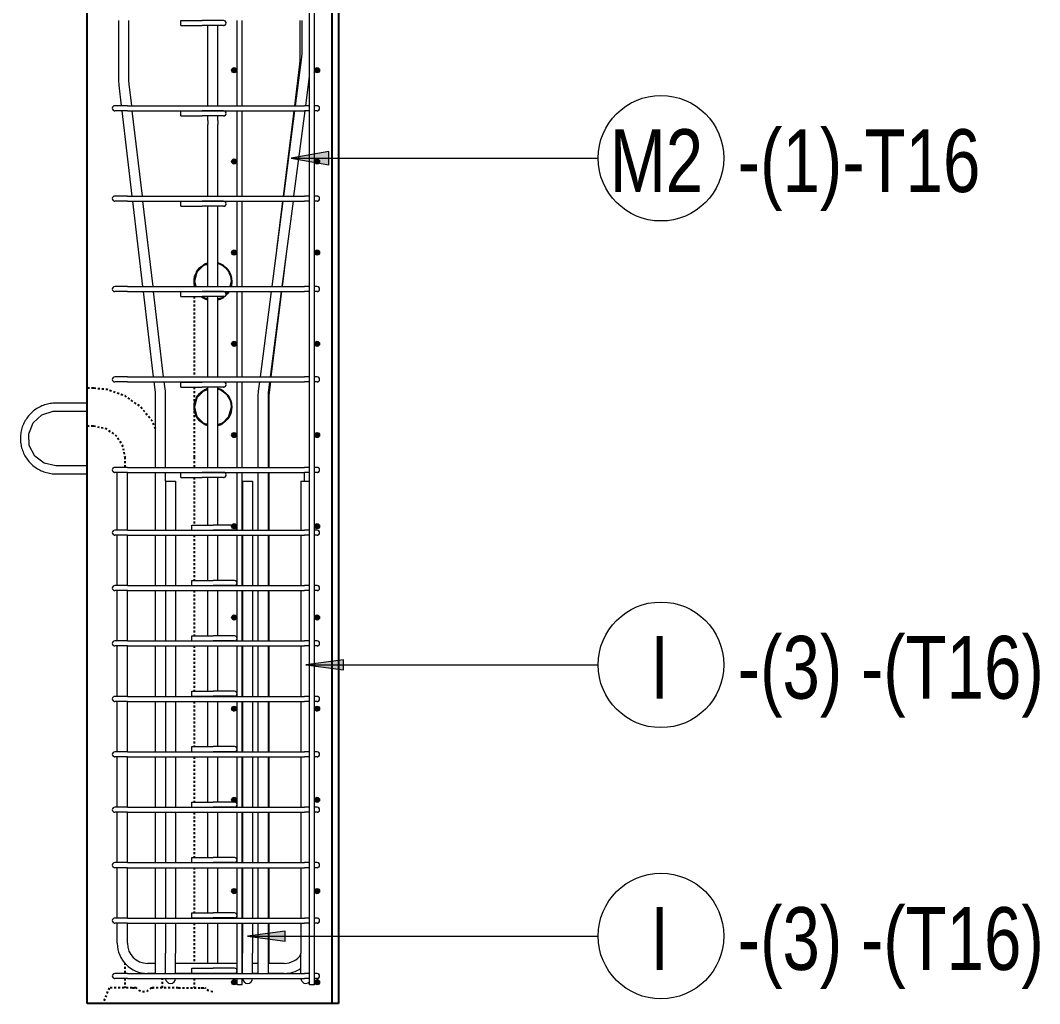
# Model space of a CAD drawing. Header units: millimetres. Extents: x -14581 to 6741, y -2784 to 21137.
# Drawn here: x -7850 to -6228, y -1395 to 171 of the extents above; entities that cross this region are included whole.
import ezdxf

# ---------------------------------------------------------------- set-up
doc = ezdxf.new("R2010")
doc.units = ezdxf.units.MM
doc.linetypes.add('Dash', pattern=[6.36, 3.18, -3.18])
for name, color, linetype, lineweight in [('A-GENM', 13, 'Continuous', 18), ('A-WALL', 113, 'Continuous', 25), ('A-WALL-HDLN', 110, 'Dash', 25), ('S-RBAR', 171, 'Continuous', 18), ('S-RBAR-IDEN', 171, 'Continuous', 9)]:
    doc.layers.add(name, color=color, linetype=linetype, lineweight=lineweight)
doc.styles.add('Nirmala UI Semilight', font='NirmalaS.ttf', dxfattribs={"width": 0.8, "height": 100})

# ---------------------------------------------------------------- blocks, each defined once
blk = doc.blocks.new('12_7Ø_ Lifting Insert_COLUMN - 12_9Ø Lifting insert-1653057-Elevation Right')
at = {"layer": 'A-GENM'}
for p, q in [((20064.6, 2196.3), (20014.6, 2196.3)), ((20014.6, 2183.6), (20064.6, 2183.6)), ((20064.6, 2096.3), (20014.6, 2096.3)), ((20014.6, 2083.6), (20064.6, 2083.6))]:
    blk.add_line(p, q, dxfattribs=at)
at = {"layer": 'A-GENM', "flags": 128}
for points in [[(20014.6, 2196.3), (20012.3, 2196.3), (20010.1, 2196.2), (20007.8, 2195.9), (20005.6, 2195.6), (20003.4, 2195.2), (20001.2, 2194.7), (19999, 2194.2), (19996.8, 2193.5), (19994.7, 2192.7), (19992.6, 2191.9), (19990.6, 2191), (19988.5, 2190), (19986.6, 2188.9), (19984.6, 2187.7), (19982.8, 2186.5), (19980.9, 2185.2), (19979.1, 2183.8), (19977.4, 2182.4), (19975.7, 2180.8), (19974.1, 2179.3), (19972.6, 2177.6), (19971.1, 2175.9), (19969.7, 2174.1), (19968.4, 2172.3), (19967.2, 2170.4), (19966, 2168.5), (19964.9, 2166.6), (19963.8, 2164.6), (19962.9, 2162.5), (19962, 2160.4), (19961.3, 2158.3), (19960.6, 2156.2), (19960, 2154), (19959.5, 2151.8), (19959, 2149.6), (19958.7, 2147.3), (19958.5, 2145.1), (19958.3, 2142.9), (19958.2, 2140.6), (19958.2, 2138.4), (19958.4, 2136.1), (19958.6, 2133.9), (19958.8, 2131.6), (19959.2, 2129.4), (19959.7, 2127.2), (19960.2, 2125), (19960.9, 2122.9), (19961.6, 2120.7), (19962.4, 2118.6), (19963.3, 2116.6), (19964.3, 2114.5), (19965.4, 2112.5), (19966.5, 2110.6), (19967.7, 2108.7), (19969, 2106.8), (19970.4, 2105), (19971.8, 2103.3), (19973.3, 2101.6), (19974.9, 2100), (19976.5, 2098.4), (19978.2, 2097), (19979.9, 2095.5), (19981.8, 2094.2), (19983.6, 2092.9), (19985.5, 2091.7), (19987.5, 2090.6), (19989.5, 2089.5), (19991.5, 2088.6), (19993.6, 2087.7), (19995.7, 2086.9), (19997.8, 2086.2), (20000, 2085.6), (20002.2, 2085), (20004.4, 2084.6), (20006.6, 2084.2), (20008.9, 2083.9), (20011.1, 2083.8), (20013.4, 2083.7), (20014.6, 2083.6)], [(20014.6, 2096.3), (19996.2, 2100.4), (19981.2, 2111.9), (19972.4, 2128.6), (19971.5, 2147.4), (19978.7, 2164.8), (19992.5, 2177.7), (20010.4, 2183.5), (20014.6, 2183.6)]]:
    blk.add_lwpolyline(points, dxfattribs=at)
blk = doc.blocks.new('M_Rebar Tag_rfa Dimension - ARROW-793927-Elevation Right')
at = {"layer": 'S-RBAR-IDEN'}
blk.add_circle((19375.6, 1000.8), 100, dxfattribs=at)
blk = doc.blocks.new('M_Rebar Tag_rfa MARK - ARROW-794226-Elevation Right')
at = {"layer": 'S-RBAR-IDEN'}
blk.add_circle((20978.1, -855.5), 100, dxfattribs=at)

msp = doc.modelspace()

# ---------------------------------------------------------------- hatches: boundary and pattern name
at = {"layer": 'S-RBAR'}
for points in [[(-7510.1, 87.3), (-7506.1, 91.3), (-7510.1, 95.3), (-7514.1, 91.3)], [(-7378.1, 87.3), (-7374.1, 91.3), (-7378.1, 95.3), (-7382.1, 91.3)], [(-7510.1, -57.9), (-7506.1, -53.9), (-7510.1, -49.9), (-7514.1, -53.9)], [(-7378.1, -57.9), (-7374.1, -53.9), (-7378.1, -49.9), (-7382.1, -53.9)], [(-7510.1, -203.1), (-7506.1, -199.1), (-7510.1, -195.1), (-7514.1, -199.1)], [(-7378.1, -203.1), (-7374.1, -199.1), (-7378.1, -195.1), (-7382.1, -199.1)], [(-7510.1, -348.4), (-7506.1, -344.4), (-7510.1, -340.4), (-7514.1, -344.4)], [(-7378.1, -348.4), (-7374.1, -344.4), (-7378.1, -340.4), (-7382.1, -344.4)], [(-7510.1, -493.6), (-7506.1, -489.6), (-7510.1, -485.6), (-7514.1, -489.6), (-7512.1, -491.6)], [(-7378.1, -493.6), (-7374.1, -489.6), (-7378.1, -485.6), (-7382.1, -489.6), (-7380.1, -491.6)], [(-7510.1, -638.8), (-7506.1, -634.8), (-7510.1, -630.8), (-7514.1, -634.8)], [(-7378.1, -638.8), (-7374.1, -634.8), (-7378.1, -630.8), (-7382.1, -634.8)], [(-7510.1, -784.1), (-7506.1, -780.1), (-7510.1, -776.1), (-7514.1, -780.1)], [(-7378.1, -784.1), (-7374.1, -780.1), (-7378.1, -776.1), (-7382.1, -780.1)], [(-7510.1, -929.3), (-7506.1, -925.3), (-7510.1, -921.3), (-7514.1, -925.3)], [(-7378.1, -929.3), (-7374.1, -925.3), (-7378.1, -921.3), (-7382.1, -925.3)], [(-7510.1, -1074.5), (-7506.1, -1070.5), (-7510.1, -1066.5), (-7514.1, -1070.5)], [(-7378.1, -1074.5), (-7374.1, -1070.5), (-7378.1, -1066.5), (-7382.1, -1070.5)], [(-7510.1, -1219.8), (-7506.1, -1215.8), (-7510.1, -1211.8), (-7514.1, -1215.8)], [(-7378.1, -1219.8), (-7374.1, -1215.8), (-7378.1, -1211.8), (-7382.1, -1215.8)], [(-7510.1, -1365), (-7506.1, -1361), (-7510.1, -1357), (-7514.1, -1361)], [(-7378.1, -1365), (-7374.1, -1361), (-7378.1, -1357), (-7382.1, -1361)]]:
    msp.add_hatch(color=256, dxfattribs=at).paths.add_polyline_path(points)
h = msp.add_hatch(color=256, dxfattribs=at)
edge = h.paths.add_edge_path()
edge.add_arc((-7510.1, 91.3), 4, 0, 360)
h = msp.add_hatch(color=256, dxfattribs=at)
edge = h.paths.add_edge_path()
edge.add_arc((-7378.1, 91.3), 4, 0, 360)
h = msp.add_hatch(color=256, dxfattribs=at)
edge = h.paths.add_edge_path()
edge.add_arc((-7510.1, -53.9), 4, 0, 360)
h = msp.add_hatch(color=256, dxfattribs=at)
edge = h.paths.add_edge_path()
edge.add_arc((-7378.1, -53.9), 4, 0, 360)
h = msp.add_hatch(color=256, dxfattribs=at)
edge = h.paths.add_edge_path()
edge.add_arc((-7510.1, -199.1), 4, 0, 360)
h = msp.add_hatch(color=256, dxfattribs=at)
edge = h.paths.add_edge_path()
edge.add_arc((-7378.1, -199.1), 4, 0, 360)
h = msp.add_hatch(color=256, dxfattribs=at)
edge = h.paths.add_edge_path()
edge.add_arc((-7510.1, -344.4), 4, 0, 360)
h = msp.add_hatch(color=256, dxfattribs=at)
edge = h.paths.add_edge_path()
edge.add_arc((-7378.1, -344.4), 4, 0, 360)
h = msp.add_hatch(color=256, dxfattribs=at)
edge = h.paths.add_edge_path()
edge.add_arc((-7510.1, -489.6), 4, 0, 360)
h = msp.add_hatch(color=256, dxfattribs=at)
edge = h.paths.add_edge_path()
edge.add_arc((-7378.1, -489.6), 4, 0, 360)
h = msp.add_hatch(color=256, dxfattribs=at)
edge = h.paths.add_edge_path()
edge.add_arc((-7510.1, -634.8), 4, 0, 360)
h = msp.add_hatch(color=256, dxfattribs=at)
edge = h.paths.add_edge_path()
edge.add_arc((-7378.1, -634.8), 4, 0, 360)
h = msp.add_hatch(color=256, dxfattribs=at)
edge = h.paths.add_edge_path()
edge.add_arc((-7510.1, -780.1), 4, 0, 360)
h = msp.add_hatch(color=256, dxfattribs=at)
edge = h.paths.add_edge_path()
edge.add_arc((-7378.1, -780.1), 4, 0, 360)
h = msp.add_hatch(color=256, dxfattribs=at)
edge = h.paths.add_edge_path()
edge.add_arc((-7510.1, -925.3), 4, 0, 360)
h = msp.add_hatch(color=256, dxfattribs=at)
edge = h.paths.add_edge_path()
edge.add_arc((-7378.1, -925.3), 4, 0, 360)
h = msp.add_hatch(color=256, dxfattribs=at)
edge = h.paths.add_edge_path()
edge.add_arc((-7510.1, -1070.5), 4, 0, 360)
h = msp.add_hatch(color=256, dxfattribs=at)
edge = h.paths.add_edge_path()
edge.add_arc((-7378.1, -1070.5), 4, 0, 360)
h = msp.add_hatch(color=256, dxfattribs=at)
edge = h.paths.add_edge_path()
edge.add_arc((-7510.1, -1215.8), 4, 0, 360)
h = msp.add_hatch(color=256, dxfattribs=at)
edge = h.paths.add_edge_path()
edge.add_arc((-7378.1, -1215.8), 4, 0, 360)
h = msp.add_hatch(color=256, dxfattribs=at)
edge = h.paths.add_edge_path()
edge.add_arc((-7510.1, -1361), 4, 0, 360)
h = msp.add_hatch(color=256, dxfattribs=at)
edge = h.paths.add_edge_path()
edge.add_arc((-7378.1, -1361), 4, 0, 360)
at = {"layer": 'S-RBAR-IDEN'}
for points in [[(-7419.4, -48.7), (-7359.4, -59.3), (-7359.4, -38.1)], [(-7395.9, -855.5), (-7335.9, -863.4), (-7335.9, -847.6)], [(-7488.6, -1287.4), (-7428.6, -1295.3), (-7428.6, -1279.5)]]:
    msp.add_hatch(color=256, dxfattribs=at).paths.add_polyline_path(points)

# ---------------------------------------------------------------- linework, layer by layer
at = {"layer": 'A-WALL'}
for p, q in [((-7744.1, -1395), (-7744.1, 3040)), ((-7354, -1395), (-7354, 3040)), ((-7344.1, 3040), (-7344.1, -1395)), ((-7573.9, -245), (-7571.7, -253.1)), ((-7516, -253.1), (-7513.9, -245)), ((-7526.8, -268.9), (-7525.9, -268)), ((-7522.8, -264.9), (-7519, -261.1)), ((-7344.1, -1395), (-7744.1, -1395))]:
    msp.add_line(p, q, dxfattribs=at)
at = {"layer": 'A-WALL', "flags": 128}
for points in [[(-7552.1, -217.2), (-7559.1, -219.1), (-7570, -230.2), (-7573.9, -245)], [(-7560.6, -269.2), (-7558.8, -271), (-7552.1, -272.8)], [(-7536.1, -272.9), (-7528.8, -271), (-7527.1, -269.2)], [(-7552.1, -417.2), (-7559.1, -419.1), (-7570, -430.2), (-7573.9, -445)], [(-7573.9, -445), (-7569.8, -460), (-7558.8, -471), (-7552.1, -472.8)], [(-7536.1, -472.9), (-7528.8, -471), (-7517.8, -459.9), (-7513.9, -445)]]:
    msp.add_lwpolyline(points, dxfattribs=at)
at = {"layer": 'A-WALL'}
for centre, start, end in [((-7543.9, -245), 121.2388, 150.1194), ((-7543.9, -245), 105.8636, 119.897), ((-7543.9, -245), 0, 74.9006), ((-7543.9, -245), 151.1505, 179.712), ((-7543.9, -245), 180.3018, 194.9403), ((-7543.9, -245), 345, 359.6952), ((-7543.9, -245), 234.3708, 239.7613), ((-7543.9, -245), 241.2255, 254.1364), ((-7543.9, -245), 285.0994, 299.4265), ((-7543.9, -245), 300.7711, 307.4587), ((-7543.9, -245), 313.6983, 327.4074), ((-7543.9, -445), 121.2884, 150.1194), ((-7543.9, -445), 105.8636, 119.8938), ((-7543.9, -445), 0, 74.9006), ((-7543.9, -445), 151.255, 179.602), ((-7543.9, -445), 180.4427, 209.8806), ((-7543.9, -445), 330.7388, 359.552), ((-7543.9, -445), 210.9138, 239.7613), ((-7543.9, -445), 300.8159, 329.6202), ((-7543.9, -445), 241.2283, 254.1364), ((-7543.9, -445), 285.0994, 299.4237)]:
    msp.add_arc(centre, 30, start, end, dxfattribs=at)
at = {"layer": 'A-WALL-HDLN'}
for p, q in [((-7734.1, -415), (-7744.1, -415)), ((-7744.1, -475), (-7734.1, -475)), ((-7684.1, -525), (-7684.1, -541)), ((-7573.9, -525), (-7573.9, -541)), ((-7573.9, -557.1), (-7573.9, -632.9)), ((-7573.9, -649), (-7573.9, -721.2)), ((-7573.9, -737.3), (-7573.9, -809.4)), ((-7573.9, -825.5), (-7573.9, -897.6)), ((-7573.9, -913.8), (-7573.9, -985.8)), ((-7573.9, -1002), (-7573.9, -1074.1)), ((-7573.9, -1090.4), (-7573.9, -1162.3)), ((-7573.9, -1178.5), (-7573.9, -1250.1)), ((-7573.9, -1266.8), (-7573.9, -1330.9)), ((-7684.1, -1330.1), (-7684.1, -1347)), ((-7684.1, -1355), (-7684.1, -1370)), ((-7624.1, -1370), (-7624.1, -1355)), ((-7573.9, -1355), (-7573.9, -1370)), ((-7709.1, -1370), (-7719.1, -1395)), ((-7666, -1370), (-7709.1, -1370)), ((-7672, -1370), (-7666, -1370)), ((-7642.1, -1370), (-7636.1, -1370)), ((-7599.1, -1370), (-7642.1, -1370)), ((-7599.1, -1370), (-7599, -1370.2)), ((-7599, -1370.2), (-7598.9, -1370)), ((-7598.9, -1370), (-7555.9, -1370)), ((-7562.5, -1370), (-7555.9, -1370))]:
    msp.add_line(p, q, dxfattribs=at)
at = {"layer": 'A-WALL-HDLN', "flags": 128}
for points in [[(-7573.9, -245.4), (-7573.9, -249.1), (-7573.9, -253.1)], [(-7573.9, -269.2), (-7573.9, -281.1), (-7573.9, -307.6), (-7573.9, -339.7), (-7573.9, -376.2), (-7573.9, -397)], [(-7635.2, -479.2), (-7640.2, -467.7), (-7659.2, -444.4), (-7683.8, -427.1), (-7712.2, -417.2), (-7734.1, -415)], [(-7573.9, -413.1), (-7573.9, -415.6), (-7573.9, -444.6)], [(-7573.9, -445.4), (-7573.9, -449.1), (-7573.9, -461), (-7573.9, -479.4), (-7573.9, -502.5), (-7573.9, -525)], [(-7734.1, -475), (-7714.3, -479.1), (-7697.7, -490.6), (-7687.1, -507.8), (-7684.1, -525)], [(-7642.1, -1370), (-7645, -1372.7), (-7647.9, -1374.7), (-7651, -1375.9), (-7654.1, -1376.3), (-7657.1, -1375.9), (-7660.2, -1374.7), (-7663.2, -1372.7), (-7666, -1370)], [(-7544.1, -1376.2), (-7547.1, -1375.8), (-7550.1, -1374.6), (-7553, -1372.7), (-7555.9, -1370)]]:
    msp.add_lwpolyline(points, dxfattribs=at)
at = {"layer": 'S-RBAR'}
for p, q in [((-7390.1, -1365), (-7390.1, 3000.1)), ((-7382.1, -1365), (-7382.1, 3000.1)), ((-7693.6, 74.9), (-7693.6, 170.8)), ((-7677.6, 74.9), (-7677.6, 170.8)), ((-7594.8, 170.6), (-7560.9, 170.6)), ((-7594.8, 162.6), (-7594.8, 170.6)), ((-7594.8, 162.6), (-7560.9, 162.6)), ((-7526.8, 170.6), (-7560.9, 170.6)), ((-7526.8, 162.6), (-7560.9, 162.6)), ((-7552.1, 34.8), (-7552.1, 162.6)), ((-7536.1, 34.8), (-7536.1, 162.6)), ((-7505.3, 34.8), (-7505.3, 170.8)), ((-7497.3, 34.8), (-7497.3, 170.8)), ((-7405, 106.7), (-7405, 170.8)), ((-7401.9, 117.9), (-7401.9, 170.8)), ((-7402.2, 112.3), (-7401.9, 117.9)), ((-7413.6, 34.8), (-7405.4, 101.1)), ((-7412.3, 34.8), (-7402.2, 112.3)), ((-7405.4, 101.1), (-7405, 106.7)), ((-7510.1, 95.3), (-7514.1, 91.3)), ((-7514.1, 91.3), (-7510.1, 87.3)), ((-7506.1, 91.3), (-7510.1, 95.3)), ((-7510.1, 87.3), (-7506.1, 91.3)), ((-7396.1, 34.8), (-7390.1, 81.8)), ((-7378.1, 95.3), (-7382.1, 91.3)), ((-7382.1, 91.3), (-7378.1, 87.3)), ((-7374.1, 91.3), (-7378.1, 95.3)), ((-7378.1, 87.3), (-7374.1, 91.3)), ((-7693.1, 67.4), (-7693.6, 74.9)), ((-7689.3, 34.8), (-7693.1, 67.4)), ((-7677.2, 69.3), (-7677.6, 74.9)), ((-7673.2, 34.8), (-7677.2, 69.3)), ((-7680.1, 34.8), (-7700.1, 34.8)), ((-7680.1, 34.8), (-7700.1, 34.8)), ((-7680.1, 34.8), (-7398.1, 34.8)), ((-7389.5, 34.8), (-7398.1, 34.8)), ((-7378.1, 34.8), (-7380.9, 34.8)), ((-7694.2, 26.8), (-7700.1, 26.8)), ((-7694.2, 26.8), (-7700.1, 26.8)), ((-7680.1, 26.8), (-7694.2, 26.8)), ((-7672.3, -109.1), (-7688.3, 26.8)), ((-7680.1, 26.8), (-7398.1, 26.8)), ((-7656.2, -109.1), (-7672.2, 26.8)), ((-7594.8, 26.7), (-7560.9, 26.7)), ((-7594.8, 18.7), (-7594.8, 26.7)), ((-7594.8, 18.7), (-7560.9, 18.7)), ((-7526.8, 26.7), (-7560.9, 26.7)), ((-7526.8, 18.7), (-7560.9, 18.7)), ((-7552.1, 11.6), (-7552.1, 18.7)), ((-7536.1, 11.6), (-7536.1, 18.7)), ((-7505.3, -109.1), (-7505.3, 26.8)), ((-7497.3, -109.1), (-7497.3, 26.8)), ((-7431.4, -109.1), (-7414.6, 26.8)), ((-7430.9, -109.1), (-7413.3, 26.8)), ((-7414.8, -109.1), (-7397.2, 26.8)), ((-7389.5, 26.8), (-7398.1, 26.8)), ((-7378.1, 26.8), (-7380.9, 26.8)), ((-7552.1, 11.6), (-7552.1, 5.1)), ((-7552.1, -109.1), (-7552.1, 5.1)), ((-7536.1, 11.6), (-7536.1, 5.1)), ((-7536.1, -109.1), (-7536.1, 5.1)), ((-7510.1, -49.9), (-7514.1, -53.9)), ((-7514.1, -53.9), (-7510.1, -57.9)), ((-7506.1, -53.9), (-7510.1, -49.9)), ((-7510.1, -57.9), (-7506.1, -53.9)), ((-7378.1, -49.9), (-7382.1, -53.9)), ((-7382.1, -53.9), (-7378.1, -57.9)), ((-7374.1, -53.9), (-7378.1, -49.9)), ((-7378.1, -57.9), (-7374.1, -53.9)), ((-7680.1, -109.1), (-7700.1, -109.1)), ((-7680.1, -109.1), (-7700.1, -109.1)), ((-7680.1, -109.1), (-7398.1, -109.1)), ((-7389.5, -109.1), (-7398.1, -109.1)), ((-7378.1, -109.1), (-7380.9, -109.1)), ((-7694.2, -117.1), (-7700.1, -117.1)), ((-7694.2, -117.1), (-7700.1, -117.1)), ((-7680.1, -117.1), (-7694.2, -117.1)), ((-7680.1, -117.1), (-7398.1, -117.1)), ((-7655.3, -253.1), (-7671.4, -117.1)), ((-7639.2, -253.1), (-7655.3, -117.1)), ((-7594.8, -117.3), (-7560.9, -117.3)), ((-7594.8, -125.3), (-7594.8, -117.3)), ((-7594.8, -125.3), (-7560.9, -125.3)), ((-7526.8, -117.3), (-7560.9, -117.3)), ((-7526.8, -125.3), (-7560.9, -125.3)), ((-7552.1, -253.1), (-7552.1, -125.3)), ((-7536.1, -253.1), (-7536.1, -125.3)), ((-7505.3, -253.1), (-7505.3, -117.1)), ((-7497.3, -253.1), (-7497.3, -117.1)), ((-7449.6, -253.1), (-7431.9, -117.1)), ((-7442, -194.7), (-7432.4, -117.1)), ((-7433.4, -253.1), (-7415.8, -117.1)), ((-7389.5, -117.1), (-7398.1, -117.1)), ((-7378.1, -117.1), (-7380.9, -117.1)), ((-7510.1, -195.1), (-7514.1, -199.1)), ((-7514.1, -199.1), (-7510.1, -203.1)), ((-7506.1, -199.1), (-7510.1, -195.1)), ((-7510.1, -203.1), (-7506.1, -199.1)), ((-7433.1, -253.1), (-7426.1, -196.7)), ((-7378.1, -195.1), (-7382.1, -199.1)), ((-7382.1, -199.1), (-7378.1, -203.1)), ((-7374.1, -199.1), (-7378.1, -195.1)), ((-7378.1, -203.1), (-7374.1, -199.1)), ((-7680.1, -253.1), (-7700.1, -253.1)), ((-7680.1, -253.1), (-7700.1, -253.1)), ((-7680.1, -253.1), (-7398.1, -253.1)), ((-7389.5, -253.1), (-7398.1, -253.1)), ((-7378.1, -253.1), (-7380.9, -253.1)), ((-7694.2, -261.1), (-7700.1, -261.1)), ((-7694.2, -261.1), (-7700.1, -261.1)), ((-7680.1, -261.1), (-7694.2, -261.1)), ((-7680.1, -261.1), (-7398.1, -261.1)), ((-7638.4, -397), (-7654.4, -261.1)), ((-7622.3, -397), (-7638.3, -261.1)), ((-7594.8, -261.2), (-7560.9, -261.2)), ((-7594.8, -269.2), (-7594.8, -261.2)), ((-7594.8, -269.2), (-7560.9, -269.2)), ((-7526.8, -261.2), (-7560.9, -261.2)), ((-7526.8, -269.2), (-7560.9, -269.2)), ((-7552.1, -397), (-7552.1, -269.2)), ((-7536.1, -397), (-7536.1, -269.2)), ((-7505.3, -397), (-7505.3, -261.1)), ((-7497.3, -397), (-7497.3, -261.1)), ((-7468.2, -397), (-7450.6, -261.1)), ((-7452.1, -397), (-7434.5, -261.1)), ((-7450.9, -397), (-7434.1, -261.1)), ((-7389.5, -261.1), (-7398.1, -261.1)), ((-7378.1, -261.1), (-7380.9, -261.1)), ((-7510.1, -340.4), (-7514.1, -344.4)), ((-7506.1, -344.4), (-7510.1, -340.4)), ((-7378.1, -340.4), (-7382.1, -344.4)), ((-7374.1, -344.4), (-7378.1, -340.4)), ((-7514.1, -344.4), (-7510.1, -348.4)), ((-7510.1, -348.4), (-7506.1, -344.4)), ((-7382.1, -344.4), (-7378.1, -348.4)), ((-7378.1, -348.4), (-7374.1, -344.4)), ((-7680.1, -397), (-7700.1, -397)), ((-7680.1, -397), (-7700.1, -397)), ((-7694.2, -405), (-7700.1, -405)), ((-7694.2, -405), (-7700.1, -405)), ((-7680.1, -405), (-7694.2, -405)), ((-7680.1, -397), (-7398.1, -397)), ((-7680.1, -405), (-7398.1, -405)), ((-7635.5, -421.5), (-7637.4, -405)), ((-7619.6, -419.7), (-7621.3, -405)), ((-7594.8, -405.1), (-7560.9, -405.1)), ((-7594.8, -413.1), (-7594.8, -405.1)), ((-7526.8, -405.1), (-7560.9, -405.1)), ((-7505.3, -541), (-7505.3, -405)), ((-7497.3, -541), (-7497.3, -405)), ((-7471.1, -419.6), (-7469.2, -405)), ((-7455.3, -421.6), (-7453.1, -405)), ((-7454, -421.6), (-7451.9, -405)), ((-7389.5, -397), (-7398.1, -397)), ((-7389.5, -405), (-7398.1, -405)), ((-7378.1, -397), (-7380.9, -397)), ((-7378.1, -405), (-7380.9, -405)), ((-7635.2, -427.2), (-7635.5, -421.5)), ((-7619.2, -427.2), (-7619.6, -419.7)), ((-7594.8, -413.1), (-7560.9, -413.1)), ((-7526.8, -413.1), (-7560.9, -413.1)), ((-7552.1, -420.6), (-7552.1, -413.1)), ((-7552.1, -427.2), (-7552.1, -420.6)), ((-7536.1, -420.6), (-7536.1, -413.1)), ((-7536.1, -427.2), (-7536.1, -420.6)), ((-7471.6, -427.2), (-7471.1, -419.6)), ((-7455.6, -427.2), (-7455.3, -421.6)), ((-7454.3, -427.2), (-7454, -421.6)), ((-7635.2, -541), (-7635.2, -427.2)), ((-7619.2, -541), (-7619.2, -427.2)), ((-7552.1, -541), (-7552.1, -427.2)), ((-7536.1, -541), (-7536.1, -427.2)), ((-7471.6, -541), (-7471.6, -427.2)), ((-7455.6, -541), (-7455.6, -427.2)), ((-7454.3, -541), (-7454.3, -427.2)), ((-7510.1, -485.6), (-7514.1, -489.6)), ((-7506.1, -489.6), (-7510.1, -485.6)), ((-7378.1, -485.6), (-7382.1, -489.6)), ((-7374.1, -489.6), (-7378.1, -485.6)), ((-7514.1, -489.6), (-7512.1, -491.6)), ((-7512.1, -491.6), (-7510.1, -493.6)), ((-7510.1, -493.6), (-7506.1, -489.6)), ((-7382.1, -489.6), (-7380.1, -491.6)), ((-7380.1, -491.6), (-7378.1, -493.6)), ((-7378.1, -493.6), (-7374.1, -489.6)), ((-7680.1, -541), (-7700.1, -541)), ((-7680.1, -541), (-7700.1, -541)), ((-7694.2, -549), (-7700.1, -549)), ((-7694.2, -549), (-7700.1, -549)), ((-7696.1, -641), (-7696.1, -549)), ((-7680.1, -549), (-7694.2, -549)), ((-7680.1, -541), (-7398.1, -541)), ((-7680.1, -549), (-7398.1, -549)), ((-7680.1, -641), (-7680.1, -549)), ((-7635.2, -641), (-7635.2, -549)), ((-7619.2, -562.8), (-7619.2, -549)), ((-7594.8, -549.1), (-7560.9, -549.1)), ((-7594.8, -557.1), (-7594.8, -549.1)), ((-7526.8, -549.1), (-7560.9, -549.1)), ((-7505.3, -641), (-7505.3, -549)), ((-7497.3, -641), (-7497.3, -549)), ((-7471.6, -641), (-7471.6, -549)), ((-7455.6, -641), (-7455.6, -549)), ((-7454.3, -641), (-7454.3, -549)), ((-7398.4, -549), (-7398.4, -562.8)), ((-7389.5, -541), (-7398.1, -541)), ((-7389.5, -549), (-7398.1, -549)), ((-7378.1, -541), (-7380.9, -541)), ((-7378.1, -549), (-7380.9, -549)), ((-7619.3, -562.8), (-7619.3, -641)), ((-7619.3, -562.8), (-7603.3, -562.8)), ((-7603.3, -562.8), (-7603.3, -641)), ((-7594.8, -557.1), (-7560.9, -557.1)), ((-7526.8, -557.1), (-7560.9, -557.1)), ((-7552.1, -632.9), (-7552.1, -557.1)), ((-7536.1, -632.9), (-7536.1, -557.1)), ((-7496.6, -562.8), (-7496.6, -641)), ((-7496.6, -562.8), (-7480.6, -562.8)), ((-7480.6, -562.8), (-7480.6, -641)), ((-7403.9, -562.8), (-7403.9, -641)), ((-7403.9, -562.8), (-7390.1, -562.8)), ((-7510.1, -630.8), (-7514.1, -634.8)), ((-7506.1, -634.8), (-7510.1, -630.8)), ((-7378.1, -630.8), (-7382.1, -634.8)), ((-7374.1, -634.8), (-7378.1, -630.8)), ((-7680.1, -641), (-7700.1, -641)), ((-7680.1, -641), (-7700.1, -641)), ((-7694.2, -649), (-7700.1, -649)), ((-7694.2, -649), (-7700.1, -649)), ((-7696.1, -729.3), (-7696.1, -649)), ((-7680.1, -649), (-7694.2, -649)), ((-7680.1, -641), (-7398.1, -641)), ((-7680.1, -649), (-7398.1, -649)), ((-7680.1, -729.3), (-7680.1, -649)), ((-7635.2, -729.3), (-7635.2, -649)), ((-7619.3, -649), (-7619.3, -729.3)), ((-7603.3, -649), (-7603.3, -729.3)), ((-7577.3, -632.9), (-7543.4, -632.9)), ((-7577.3, -640.9), (-7577.3, -632.9)), ((-7577.3, -640.9), (-7543.4, -640.9)), ((-7552.1, -721.2), (-7552.1, -649)), ((-7509.3, -632.9), (-7543.4, -632.9)), ((-7509.3, -640.9), (-7543.4, -640.9)), ((-7536.1, -721.2), (-7536.1, -649)), ((-7514.1, -634.8), (-7510.1, -638.8)), ((-7510.1, -638.8), (-7506.1, -634.8)), ((-7505.3, -729.3), (-7505.3, -649)), ((-7497.3, -729.3), (-7497.3, -649)), ((-7496.6, -649), (-7496.6, -729.3)), ((-7480.6, -649), (-7480.6, -729.3)), ((-7471.6, -729.3), (-7471.6, -649)), ((-7455.6, -729.3), (-7455.6, -649)), ((-7454.3, -729.3), (-7454.3, -649)), ((-7403.9, -649), (-7403.9, -729.3)), ((-7389.5, -641), (-7398.1, -641)), ((-7389.5, -649), (-7398.1, -649)), ((-7382.1, -634.8), (-7378.1, -638.8)), ((-7378.1, -641), (-7380.9, -641)), ((-7378.1, -649), (-7380.9, -649)), ((-7378.1, -638.8), (-7374.1, -634.8)), ((-7680.1, -729.3), (-7700.1, -729.3)), ((-7680.1, -729.3), (-7700.1, -729.3)), ((-7680.1, -729.3), (-7398.1, -729.3)), ((-7577.3, -721.2), (-7543.4, -721.2)), ((-7577.3, -729.2), (-7577.3, -721.2)), ((-7577.3, -729.2), (-7543.4, -729.2)), ((-7509.3, -721.2), (-7543.4, -721.2)), ((-7509.3, -729.2), (-7543.4, -729.2)), ((-7389.5, -729.3), (-7398.1, -729.3)), ((-7378.1, -729.3), (-7380.9, -729.3)), ((-7694.2, -737.3), (-7700.1, -737.3)), ((-7694.2, -737.3), (-7700.1, -737.3)), ((-7696.1, -817.5), (-7696.1, -737.3)), ((-7680.1, -737.3), (-7694.2, -737.3)), ((-7680.1, -737.3), (-7398.1, -737.3)), ((-7680.1, -817.5), (-7680.1, -737.3)), ((-7635.2, -817.5), (-7635.2, -737.3)), ((-7619.3, -737.3), (-7619.3, -817.5)), ((-7603.3, -737.3), (-7603.3, -817.5)), ((-7552.1, -809.4), (-7552.1, -737.3)), ((-7536.1, -809.4), (-7536.1, -737.3)), ((-7505.3, -817.5), (-7505.3, -737.3)), ((-7497.3, -817.5), (-7497.3, -737.3)), ((-7496.6, -737.3), (-7496.6, -817.5)), ((-7480.6, -737.3), (-7480.6, -817.5)), ((-7471.6, -817.5), (-7471.6, -737.3)), ((-7455.6, -817.5), (-7455.6, -737.3)), ((-7454.3, -817.5), (-7454.3, -737.3)), ((-7403.9, -737.3), (-7403.9, -817.5)), ((-7389.5, -737.3), (-7398.1, -737.3)), ((-7378.1, -737.3), (-7380.9, -737.3)), ((-7510.1, -776.1), (-7514.1, -780.1)), ((-7506.1, -780.1), (-7510.1, -776.1)), ((-7378.1, -776.1), (-7382.1, -780.1)), ((-7374.1, -780.1), (-7378.1, -776.1)), ((-7514.1, -780.1), (-7510.1, -784.1)), ((-7510.1, -784.1), (-7506.1, -780.1)), ((-7382.1, -780.1), (-7378.1, -784.1)), ((-7378.1, -784.1), (-7374.1, -780.1)), ((-7577.3, -809.4), (-7543.4, -809.4)), ((-7577.3, -817.4), (-7577.3, -809.4)), ((-7509.3, -809.4), (-7543.4, -809.4)), ((-7680.1, -817.5), (-7700.1, -817.5)), ((-7680.1, -817.5), (-7700.1, -817.5)), ((-7694.2, -825.5), (-7700.1, -825.5)), ((-7694.2, -825.5), (-7700.1, -825.5)), ((-7696.1, -905.8), (-7696.1, -825.5)), ((-7680.1, -825.5), (-7694.2, -825.5)), ((-7680.1, -817.5), (-7398.1, -817.5)), ((-7680.1, -825.5), (-7398.1, -825.5)), ((-7680.1, -905.8), (-7680.1, -825.5)), ((-7635.2, -905.8), (-7635.2, -825.5)), ((-7619.3, -825.5), (-7619.3, -905.8)), ((-7603.3, -825.5), (-7603.3, -905.8)), ((-7577.3, -817.4), (-7543.4, -817.4)), ((-7552.1, -897.6), (-7552.1, -825.5)), ((-7509.3, -817.4), (-7543.4, -817.4)), ((-7536.1, -897.6), (-7536.1, -825.5)), ((-7505.3, -905.8), (-7505.3, -825.5)), ((-7497.3, -905.8), (-7497.3, -825.5)), ((-7496.6, -825.5), (-7496.6, -905.8)), ((-7480.6, -825.5), (-7480.6, -905.8)), ((-7471.6, -905.8), (-7471.6, -825.5)), ((-7455.6, -905.8), (-7455.6, -825.5)), ((-7454.3, -905.8), (-7454.3, -825.5)), ((-7403.9, -825.5), (-7403.9, -905.8)), ((-7389.5, -817.5), (-7398.1, -817.5)), ((-7389.5, -825.5), (-7398.1, -825.5)), ((-7378.1, -817.5), (-7380.9, -817.5)), ((-7378.1, -825.5), (-7380.9, -825.5)), ((-7680.1, -905.8), (-7700.1, -905.8)), ((-7680.1, -905.8), (-7700.1, -905.8)), ((-7680.1, -905.8), (-7398.1, -905.8)), ((-7577.3, -897.6), (-7543.4, -897.6)), ((-7577.3, -905.6), (-7577.3, -897.6)), ((-7577.3, -905.6), (-7543.4, -905.6)), ((-7509.3, -897.6), (-7543.4, -897.6)), ((-7509.3, -905.6), (-7543.4, -905.6)), ((-7389.5, -905.8), (-7398.1, -905.8)), ((-7378.1, -905.8), (-7380.9, -905.8)), ((-7694.2, -913.8), (-7700.1, -913.8)), ((-7694.2, -913.8), (-7700.1, -913.8)), ((-7696.1, -994), (-7696.1, -913.8)), ((-7680.1, -913.8), (-7694.2, -913.8)), ((-7680.1, -913.8), (-7398.1, -913.8)), ((-7680.1, -994), (-7680.1, -913.8)), ((-7635.2, -994), (-7635.2, -913.8)), ((-7619.3, -913.8), (-7619.3, -994)), ((-7603.3, -913.8), (-7603.3, -994)), ((-7552.1, -985.8), (-7552.1, -913.8)), ((-7536.1, -985.8), (-7536.1, -913.8)), ((-7510.1, -921.3), (-7514.1, -925.3)), ((-7506.1, -925.3), (-7510.1, -921.3)), ((-7505.3, -994), (-7505.3, -913.8)), ((-7497.3, -994), (-7497.3, -913.8)), ((-7496.6, -913.8), (-7496.6, -994)), ((-7480.6, -913.8), (-7480.6, -994)), ((-7471.6, -994), (-7471.6, -913.8)), ((-7455.6, -994), (-7455.6, -913.8)), ((-7454.3, -994), (-7454.3, -913.8)), ((-7403.9, -913.8), (-7403.9, -994)), ((-7389.5, -913.8), (-7398.1, -913.8)), ((-7378.1, -921.3), (-7382.1, -925.3)), ((-7378.1, -913.8), (-7380.9, -913.8)), ((-7374.1, -925.3), (-7378.1, -921.3)), ((-7514.1, -925.3), (-7510.1, -929.3)), ((-7510.1, -929.3), (-7506.1, -925.3)), ((-7382.1, -925.3), (-7378.1, -929.3)), ((-7378.1, -929.3), (-7374.1, -925.3)), ((-7577.3, -985.8), (-7543.4, -985.8)), ((-7577.3, -993.8), (-7577.3, -985.8)), ((-7509.3, -985.8), (-7543.4, -985.8)), ((-7680.1, -994), (-7700.1, -994)), ((-7680.1, -994), (-7700.1, -994)), ((-7694.2, -1002), (-7700.1, -1002)), ((-7694.2, -1002), (-7700.1, -1002)), ((-7696.1, -1082.3), (-7696.1, -1002)), ((-7680.1, -1002), (-7694.2, -1002)), ((-7680.1, -994), (-7398.1, -994)), ((-7680.1, -1002), (-7398.1, -1002)), ((-7680.1, -1082.3), (-7680.1, -1002)), ((-7635.2, -1082.3), (-7635.2, -1002)), ((-7619.3, -1002), (-7619.3, -1082.3)), ((-7603.3, -1002), (-7603.3, -1082.3)), ((-7577.3, -993.8), (-7543.4, -993.8)), ((-7552.1, -1074.1), (-7552.1, -1002)), ((-7509.3, -993.8), (-7543.4, -993.8)), ((-7536.1, -1074.1), (-7536.1, -1002)), ((-7505.3, -1082.3), (-7505.3, -1002)), ((-7497.3, -1082.3), (-7497.3, -1002)), ((-7496.6, -1002), (-7496.6, -1082.3)), ((-7480.6, -1002), (-7480.6, -1082.3)), ((-7471.6, -1082.3), (-7471.6, -1002)), ((-7455.6, -1082.3), (-7455.6, -1002)), ((-7454.3, -1082.3), (-7454.3, -1002)), ((-7403.9, -1002), (-7403.9, -1082.3)), ((-7389.5, -994), (-7398.1, -994)), ((-7389.5, -1002), (-7398.1, -1002)), ((-7378.1, -994), (-7380.9, -994)), ((-7378.1, -1002), (-7380.9, -1002)), ((-7510.1, -1066.5), (-7514.1, -1070.5)), ((-7514.1, -1070.5), (-7510.1, -1074.5)), ((-7506.1, -1070.5), (-7510.1, -1066.5)), ((-7510.1, -1074.5), (-7506.1, -1070.5)), ((-7378.1, -1066.5), (-7382.1, -1070.5)), ((-7382.1, -1070.5), (-7378.1, -1074.5)), ((-7374.1, -1070.5), (-7378.1, -1066.5)), ((-7378.1, -1074.5), (-7374.1, -1070.5)), ((-7680.1, -1082.3), (-7700.1, -1082.3)), ((-7680.1, -1082.3), (-7700.1, -1082.3)), ((-7680.1, -1082.3), (-7398.1, -1082.3)), ((-7577.3, -1074.1), (-7543.4, -1074.1)), ((-7577.3, -1082.1), (-7577.3, -1074.1)), ((-7577.3, -1082.1), (-7543.4, -1082.1)), ((-7509.3, -1074.1), (-7543.4, -1074.1)), ((-7509.3, -1082.1), (-7543.4, -1082.1)), ((-7389.5, -1082.3), (-7398.1, -1082.3)), ((-7378.1, -1082.3), (-7380.9, -1082.3)), ((-7694.2, -1090.3), (-7700.1, -1090.3)), ((-7694.2, -1090.3), (-7700.1, -1090.3)), ((-7696.1, -1170.3), (-7696.1, -1090.4)), ((-7680.1, -1090.3), (-7694.2, -1090.3)), ((-7680.1, -1090.3), (-7398.1, -1090.3)), ((-7680.1, -1170.3), (-7680.1, -1090.4)), ((-7635.2, -1170.3), (-7635.2, -1090.4)), ((-7619.3, -1090.4), (-7619.3, -1170.3)), ((-7603.3, -1090.4), (-7603.3, -1170.3)), ((-7552.1, -1162.3), (-7552.1, -1090.4)), ((-7536.1, -1162.3), (-7536.1, -1090.4)), ((-7505.3, -1170.3), (-7505.3, -1090.4)), ((-7497.3, -1170.3), (-7497.3, -1090.4)), ((-7496.6, -1090.4), (-7496.6, -1170.3)), ((-7480.6, -1090.4), (-7480.6, -1170.3)), ((-7471.6, -1170.3), (-7471.6, -1090.4)), ((-7455.6, -1170.3), (-7455.6, -1090.4)), ((-7454.3, -1170.3), (-7454.3, -1090.4)), ((-7403.9, -1090.4), (-7403.9, -1170.3)), ((-7389.5, -1090.3), (-7398.1, -1090.3)), ((-7378.1, -1090.3), (-7380.9, -1090.3)), ((-7577.3, -1162.3), (-7543.4, -1162.3)), ((-7577.3, -1170.3), (-7577.3, -1162.3)), ((-7509.3, -1162.3), (-7543.4, -1162.3)), ((-7680.1, -1170.5), (-7700.1, -1170.5)), ((-7680.1, -1170.5), (-7700.1, -1170.5)), ((-7694.2, -1178.5), (-7700.1, -1178.5)), ((-7694.2, -1178.5), (-7700.1, -1178.5)), ((-7696.1, -1258.8), (-7696.1, -1178.5)), ((-7680.1, -1178.5), (-7694.2, -1178.5)), ((-7680.1, -1170.5), (-7398.1, -1170.5)), ((-7680.1, -1178.5), (-7398.1, -1178.5)), ((-7680.1, -1258.8), (-7680.1, -1178.5)), ((-7635.2, -1258.8), (-7635.2, -1178.5)), ((-7619.3, -1178.5), (-7619.3, -1258.8)), ((-7603.3, -1178.5), (-7603.3, -1258.8)), ((-7577.3, -1170.3), (-7543.4, -1170.3)), ((-7552.1, -1250.1), (-7552.1, -1178.5)), ((-7509.3, -1170.3), (-7543.4, -1170.3)), ((-7536.1, -1250.1), (-7536.1, -1178.5)), ((-7505.3, -1258.8), (-7505.3, -1178.5)), ((-7497.3, -1258.8), (-7497.3, -1178.5)), ((-7496.6, -1178.5), (-7496.6, -1258.8)), ((-7480.6, -1178.5), (-7480.6, -1258.8)), ((-7471.6, -1258.8), (-7471.6, -1178.5)), ((-7455.6, -1258.8), (-7455.6, -1178.5)), ((-7454.3, -1258.8), (-7454.3, -1178.5)), ((-7403.9, -1178.5), (-7403.9, -1258.8)), ((-7389.5, -1170.5), (-7398.1, -1170.5)), ((-7389.5, -1178.5), (-7398.1, -1178.5)), ((-7378.1, -1170.5), (-7380.9, -1170.5)), ((-7378.1, -1178.5), (-7380.9, -1178.5)), ((-7510.1, -1211.8), (-7514.1, -1215.8)), ((-7514.1, -1215.8), (-7510.1, -1219.8)), ((-7506.1, -1215.8), (-7510.1, -1211.8)), ((-7510.1, -1219.8), (-7506.1, -1215.8)), ((-7378.1, -1211.8), (-7382.1, -1215.8)), ((-7382.1, -1215.8), (-7378.1, -1219.8)), ((-7374.1, -1215.8), (-7378.1, -1211.8)), ((-7378.1, -1219.8), (-7374.1, -1215.8)), ((-7680.1, -1258.8), (-7700.1, -1258.8)), ((-7680.1, -1258.8), (-7700.1, -1258.8)), ((-7680.1, -1258.8), (-7398.1, -1258.8)), ((-7577.3, -1250.5), (-7543.4, -1250.5)), ((-7577.3, -1258.5), (-7577.3, -1250.5)), ((-7577.3, -1258.5), (-7543.4, -1258.5)), ((-7509.3, -1250.5), (-7543.4, -1250.5)), ((-7509.3, -1258.5), (-7543.4, -1258.5)), ((-7389.5, -1258.8), (-7398.1, -1258.8)), ((-7378.1, -1258.8), (-7380.9, -1258.8)), ((-7694.2, -1266.8), (-7700.1, -1266.8)), ((-7694.2, -1266.8), (-7700.1, -1266.8)), ((-7696.1, -1298.9), (-7696.1, -1266.8)), ((-7680.1, -1266.8), (-7694.2, -1266.8)), ((-7680.1, -1266.8), (-7398.1, -1266.8)), ((-7680.1, -1298.9), (-7680.1, -1266.8)), ((-7635.2, -1347), (-7635.2, -1266.8)), ((-7619.3, -1266.8), (-7619.3, -1314.8)), ((-7603.3, -1266.8), (-7603.3, -1314.8)), ((-7552.1, -1330.9), (-7552.1, -1266.8)), ((-7536.1, -1330.9), (-7536.1, -1266.8)), ((-7505.3, -1347), (-7505.3, -1266.8)), ((-7497.3, -1347), (-7497.3, -1266.8)), ((-7496.6, -1266.8), (-7496.6, -1314.8)), ((-7480.6, -1266.8), (-7480.6, -1314.8)), ((-7471.6, -1347), (-7471.6, -1266.8)), ((-7455.6, -1347), (-7455.6, -1266.8)), ((-7454.3, -1330.9), (-7454.3, -1266.8)), ((-7403.9, -1266.8), (-7403.9, -1314.8)), ((-7389.5, -1266.8), (-7398.1, -1266.8)), ((-7378.1, -1266.8), (-7380.9, -1266.8)), ((-7619.3, -1347.6), (-7619.3, -1314.8)), ((-7603.3, -1347.6), (-7603.3, -1314.8)), ((-7496.6, -1347.6), (-7496.6, -1314.8)), ((-7480.6, -1347.6), (-7480.6, -1314.8)), ((-7403.9, -1347.6), (-7403.9, -1314.8)), ((-7635.2, -1330.9), (-7648.1, -1330.9)), ((-7505.3, -1330.9), (-7603.3, -1330.9)), ((-7577.3, -1338.8), (-7543.4, -1338.8)), ((-7577.3, -1346.8), (-7577.3, -1338.8)), ((-7577.3, -1346.8), (-7543.4, -1346.8)), ((-7509.3, -1338.8), (-7543.4, -1338.8)), ((-7509.3, -1346.8), (-7543.4, -1346.8)), ((-7496.6, -1330.9), (-7497.3, -1330.9)), ((-7471.6, -1330.9), (-7480.6, -1330.9)), ((-7430.4, -1330.9), (-7455.6, -1330.9)), ((-7680.1, -1347), (-7700.1, -1347)), ((-7680.1, -1347), (-7700.1, -1347)), ((-7694.2, -1355), (-7700.1, -1355)), ((-7694.2, -1355), (-7700.1, -1355)), ((-7680.1, -1355), (-7694.2, -1355)), ((-7680.1, -1347), (-7398.1, -1347)), ((-7680.1, -1355), (-7398.1, -1355)), ((-7635.2, -1346.9), (-7648.1, -1346.9)), ((-7505.3, -1346.9), (-7603.3, -1346.9)), ((-7510.1, -1357), (-7514.1, -1361)), ((-7514.1, -1361), (-7510.1, -1365)), ((-7506.1, -1361), (-7510.1, -1357)), ((-7510.1, -1365), (-7506.1, -1361)), ((-7505.3, -1365), (-7505.3, -1355)), ((-7496.6, -1346.9), (-7497.3, -1346.9)), ((-7497.3, -1365), (-7497.3, -1355)), ((-7471.6, -1346.9), (-7480.6, -1346.9)), ((-7430.4, -1346.9), (-7455.6, -1346.9)), ((-7389.5, -1347), (-7398.1, -1347)), ((-7389.5, -1355), (-7398.1, -1355)), ((-7378.1, -1357), (-7382.1, -1361)), ((-7382.1, -1361), (-7378.1, -1365)), ((-7378.1, -1347), (-7380.9, -1347)), ((-7378.1, -1355), (-7380.9, -1355)), ((-7374.1, -1361), (-7378.1, -1357)), ((-7378.1, -1365), (-7374.1, -1361)), ((-7497.3, -1365), (-7505.3, -1365)), ((-7382.1, -1365), (-7390.1, -1365))]:
    msp.add_line(p, q, dxfattribs=at)
for centre in [(-7510.1, 91.3), (-7378.1, 91.3), (-7510.1, -53.9), (-7378.1, -53.9), (-7510.1, -199.1), (-7378.1, -199.1), (-7510.1, -344.4), (-7378.1, -344.4), (-7510.1, -489.6), (-7378.1, -489.6), (-7510.1, -634.8), (-7378.1, -634.8), (-7510.1, -780.1), (-7378.1, -780.1), (-7510.1, -925.3), (-7378.1, -925.3), (-7510.1, -1070.5), (-7378.1, -1070.5), (-7510.1, -1215.8), (-7378.1, -1215.8), (-7510.1, -1361), (-7378.1, -1361)]:
    msp.add_circle(centre, 4, dxfattribs=at)
for centre, radius, start, end in [((-7526.8, 166.6), 4, 270, 90), ((-7526.8, 166.6), 4, 270, 285), ((-7526.8, 166.6), 4, 15, 60), ((-7526.8, 166.6), 4, 300, 345), ((-7700.1, 30.8), 4, 90, 270), ((-7700.1, 30.8), 4, 90, 270), ((-7700.1, 30.8), 4, 120, 165), ((-7378.1, 30.8), 4, 270, 90), ((-7378.1, 30.8), 4, 15, 60), ((-7700.1, 30.8), 4, 195, 239.6993), ((-7700.1, 30.8), 4, 255, 270), ((-7526.8, 22.7), 4, 270, 90), ((-7526.8, 22.7), 4, 270, 285), ((-7526.8, 22.7), 4, 15, 60), ((-7526.8, 22.7), 4, 300, 345), ((-7378.1, 30.8), 4, 270, 285), ((-7378.1, 30.8), 4, 300.3007, 345), ((-7700.1, -113.1), 4, 90, 270), ((-7700.1, -113.1), 4, 90, 270), ((-7700.1, -113.1), 4, 120, 165), ((-7378.1, -113.1), 4, 270, 90), ((-7378.1, -113.1), 4, 15, 60), ((-7700.1, -113.1), 4, 195, 240), ((-7700.1, -113.1), 4, 255, 270), ((-7526.8, -121.3), 4, 270, 90), ((-7526.8, -121.3), 4, 270, 285), ((-7526.8, -121.3), 4, 15, 60), ((-7526.8, -121.3), 4, 300, 345), ((-7378.1, -113.1), 4, 270, 285), ((-7378.1, -113.1), 4, 300, 345), ((-7700.1, -257.1), 4, 90, 270), ((-7700.1, -257.1), 4, 90, 270), ((-7700.1, -257.1), 4, 120, 165), ((-7700.1, -257.1), 4, 195, 240), ((-7378.1, -257.1), 4, 270, 90), ((-7378.1, -257.1), 4, 15, 60), ((-7378.1, -257.1), 4, 300, 345), ((-7700.1, -257.1), 4, 255, 270), ((-7526.8, -265.2), 4, 270, 90), ((-7526.8, -265.2), 4, 270, 285), ((-7526.8, -265.2), 4, 15, 60), ((-7526.8, -265.2), 4, 300, 345), ((-7378.1, -257.1), 4, 270, 285), ((-7700.1, -401), 4, 90, 270), ((-7700.1, -401), 4, 90, 270), ((-7700.1, -401), 4, 120, 165), ((-7700.1, -401), 4, 195, 240), ((-7700.1, -401), 4, 255, 270), ((-7526.8, -409.1), 4, 270, 90), ((-7526.8, -409.1), 4, 15, 60), ((-7378.1, -401), 4, 270, 90), ((-7378.1, -401), 4, 270, 285), ((-7378.1, -401), 4, 15, 60), ((-7378.1, -401), 4, 300, 345), ((-7526.8, -409.1), 4, 270, 285), ((-7526.8, -409.1), 4, 300, 345), ((-7700.1, -545), 4, 90, 270), ((-7700.1, -545), 4, 90, 270), ((-7700.1, -545), 4, 120, 165), ((-7700.1, -545), 4, 195, 240), ((-7700.1, -545), 4, 255, 270), ((-7526.8, -553.1), 4, 270, 90), ((-7526.8, -553.1), 4, 15, 60), ((-7378.1, -545), 4, 270, 90), ((-7378.1, -545), 4, 270, 285), ((-7378.1, -545), 4, 15, 60), ((-7378.1, -545), 4, 300, 345), ((-7526.8, -553.1), 4, 270, 285), ((-7526.8, -553.1), 4, 300, 345), ((-7700.1, -645), 4, 90, 270), ((-7700.1, -645), 4, 90, 270), ((-7700.1, -645), 4, 120, 165), ((-7700.1, -645), 4, 195, 240), ((-7700.1, -645), 4, 255, 270), ((-7509.3, -636.9), 4, 270, 90), ((-7509.3, -636.9), 4, 270, 285), ((-7509.3, -636.9), 4, 15, 60), ((-7509.3, -636.9), 4, 300, 345), ((-7378.1, -645), 4, 270, 90), ((-7378.1, -645), 4, 270, 285), ((-7378.1, -645), 4, 15, 60), ((-7378.1, -645), 4, 300, 345), ((-7700.1, -733.3), 4, 90, 270), ((-7700.1, -733.3), 4, 90, 270), ((-7700.1, -733.3), 4, 120, 165), ((-7509.3, -725.2), 4, 270, 90), ((-7509.3, -725.2), 4, 270, 285), ((-7509.3, -725.2), 4, 15, 60), ((-7509.3, -725.2), 4, 300, 345), ((-7378.1, -733.3), 4, 270, 90), ((-7378.1, -733.3), 4, 15, 60), ((-7700.1, -733.3), 4, 195, 240), ((-7700.1, -733.3), 4, 255, 270), ((-7378.1, -733.3), 4, 270, 285), ((-7378.1, -733.3), 4, 300, 345), ((-7509.3, -813.4), 4, 270, 90), ((-7509.3, -813.4), 4, 15, 60), ((-7700.1, -821.5), 4, 90, 270), ((-7700.1, -821.5), 4, 90, 270), ((-7700.1, -821.5), 4, 120, 165), ((-7700.1, -821.5), 4, 195, 240), ((-7700.1, -821.5), 4, 255, 270), ((-7509.3, -813.4), 4, 270, 285), ((-7509.3, -813.4), 4, 300, 345), ((-7378.1, -821.5), 4, 270, 90), ((-7378.1, -821.5), 4, 270, 285), ((-7378.1, -821.5), 4, 15, 60), ((-7378.1, -821.5), 4, 300, 345), ((-7700.1, -909.8), 4, 90, 270), ((-7700.1, -909.8), 4, 90, 270), ((-7700.1, -909.8), 4, 120, 165), ((-7509.3, -901.6), 4, 270, 90), ((-7509.3, -901.6), 4, 270, 285), ((-7509.3, -901.6), 4, 15, 60), ((-7509.3, -901.6), 4, 300, 345), ((-7378.1, -909.8), 4, 270, 90), ((-7378.1, -909.8), 4, 15, 60), ((-7700.1, -909.8), 4, 195, 240), ((-7700.1, -909.8), 4, 255, 270), ((-7378.1, -909.8), 4, 270, 285), ((-7378.1, -909.8), 4, 300, 345), ((-7509.3, -989.8), 4, 270, 90), ((-7509.3, -989.8), 4, 15, 60), ((-7700.1, -998), 4, 90, 270), ((-7700.1, -998), 4, 90, 270), ((-7700.1, -998), 4, 120, 165), ((-7700.1, -998), 4, 195, 240), ((-7700.1, -998), 4, 255, 270), ((-7509.3, -989.8), 4, 270, 285), ((-7509.3, -989.8), 4, 300, 345), ((-7378.1, -998), 4, 270, 90), ((-7378.1, -998), 4, 270, 285), ((-7378.1, -998), 4, 15, 60), ((-7378.1, -998), 4, 300, 345), ((-7700.1, -1086.3), 4, 90, 270), ((-7700.1, -1086.3), 4, 90, 270), ((-7700.1, -1086.3), 4, 120, 165), ((-7509.3, -1078.1), 4, 270, 90), ((-7509.3, -1078.1), 4, 270, 285), ((-7509.3, -1078.1), 4, 15, 60), ((-7509.3, -1078.1), 4, 300, 345), ((-7378.1, -1086.3), 4, 270, 90), ((-7378.1, -1086.3), 4, 15, 60), ((-7700.1, -1086.3), 4, 195, 240), ((-7700.1, -1086.3), 4, 255, 270), ((-7378.1, -1086.3), 4, 270, 285), ((-7378.1, -1086.3), 4, 300, 345), ((-7509.3, -1166.3), 4, 270, 90), ((-7509.3, -1166.3), 4, 15, 60), ((-7509.3, -1166.3), 4, 300, 345), ((-7700.1, -1174.5), 4, 90, 270), ((-7700.1, -1174.5), 4, 90, 270), ((-7700.1, -1174.5), 4, 120, 165), ((-7700.1, -1174.5), 4, 195, 240), ((-7700.1, -1174.5), 4, 255, 270), ((-7509.3, -1166.3), 4, 270, 285), ((-7378.1, -1174.5), 4, 270, 90), ((-7378.1, -1174.5), 4, 270, 285), ((-7378.1, -1174.5), 4, 15, 60), ((-7378.1, -1174.5), 4, 300, 345), ((-7700.1, -1262.8), 4, 90, 270), ((-7700.1, -1262.8), 4, 90, 270), ((-7700.1, -1262.8), 4, 120, 165), ((-7700.1, -1262.8), 4, 195, 240), ((-7509.3, -1254.5), 4, 270, 90), ((-7509.3, -1254.5), 4, 270, 285), ((-7509.3, -1254.5), 4, 15, 60), ((-7509.3, -1254.5), 4, 300, 345), ((-7378.1, -1262.8), 4, 270, 90), ((-7378.1, -1262.8), 4, 15, 60), ((-7378.1, -1262.8), 4, 300, 345), ((-7700.1, -1262.8), 4, 255, 270), ((-7378.1, -1262.8), 4, 270, 285), ((-7648.1, -1298.9), 48, 180, 270), ((-7648.1, -1298.9), 32, 180, 270), ((-7430.4, -1298.9), 32, 270, 326.6297), ((-7509.3, -1342.8), 4, 270, 90), ((-7430.4, -1298.9), 48, 270, 303.8781), ((-7700.1, -1351), 4, 90, 270), ((-7700.1, -1351), 4, 90, 270), ((-7700.1, -1351), 4, 120, 165), ((-7700.1, -1351), 4, 195, 240), ((-7700.1, -1351), 4, 255, 270), ((-7611.3, -1354.8), 8, 181.6336, 358.3664), ((-7611.3, -1354.8), 8, 181.6336, 195), ((-7488.6, -1354.8), 8, 181.6336, 358.3664), ((-7488.6, -1354.8), 8, 181.6336, 195), ((-7395.9, -1354.8), 8, 181.6336, 315), ((-7395.9, -1354.8), 8, 181.6336, 195), ((-7378.1, -1351), 4, 270, 90), ((-7378.1, -1351), 4, 270, 285), ((-7378.1, -1351), 4, 15, 60), ((-7378.1, -1351), 4, 300, 345)]:
    msp.add_arc(centre, radius, start, end, dxfattribs=at)
at = {"layer": 'S-RBAR-IDEN'}
for p, q in [((-7359.4, -38.1), (-7419.4, -48.7)), ((-7359.4, -59.3), (-7359.4, -38.1)), ((-7419.4, -48.7), (-7359.4, -59.3)), ((-7419.4, -48.7), (-6930.6, -48.7)), ((-7335.9, -847.6), (-7395.9, -855.5)), ((-7395.9, -855.5), (-7335.9, -863.4)), ((-7395.9, -855.5), (-6930.6, -855.5)), ((-7335.9, -863.4), (-7335.9, -847.6)), ((-7428.6, -1279.5), (-7488.6, -1287.4)), ((-7428.6, -1295.3), (-7428.6, -1279.5)), ((-7488.6, -1287.4), (-7428.6, -1295.3)), ((-7488.6, -1287.4), (-6930.6, -1287.4))]:
    msp.add_line(p, q, dxfattribs=at)

# ---------------------------------------------------------------- block references
at = {"layer": 'A-GENM'}
msp.add_blockref('12_7Ø_ Lifting Insert_COLUMN - 12_9Ø Lifting insert-1653057-Elevation Right', (-27808.6, -2635), dxfattribs=at)
at = {"layer": 'S-RBAR-IDEN'}
for name, p in [('M_Rebar Tag_rfa Dimension - ARROW-793927-Elevation Right', (-26206.1, -1049.5)), ('M_Rebar Tag_rfa MARK - ARROW-794226-Elevation Right', (-27808.6, 0)), ('M_Rebar Tag_rfa MARK - ARROW-794226-Elevation Right', (-27808.6, -431.9))]:
    msp.add_blockref(name, p, dxfattribs=at)

# ---------------------------------------------------------------- texts
at = {"layer": 'S-RBAR-IDEN', "char_height": 100, "attachment_point": 1, "style": 'Nirmala UI Semilight'}
for s, insert, width in [('-(1)-T16', (-6708.3, -2.6), 428.422), ('M2', (-6912, -2.6), 189.84), ('I', (-6847.5, -809.4), 33.35), ('-(3) -(T16)', (-6708.3, -809.4), 564.388), ('I', (-6847.5, -1241.4), 33.35), ('-(3) -(T16)', (-6708.3, -1241.4), 564.388)]:
    msp.add_mtext(s, dxfattribs=dict(at, insert=insert, width=width))

doc.saveas('drawing.dxf')
